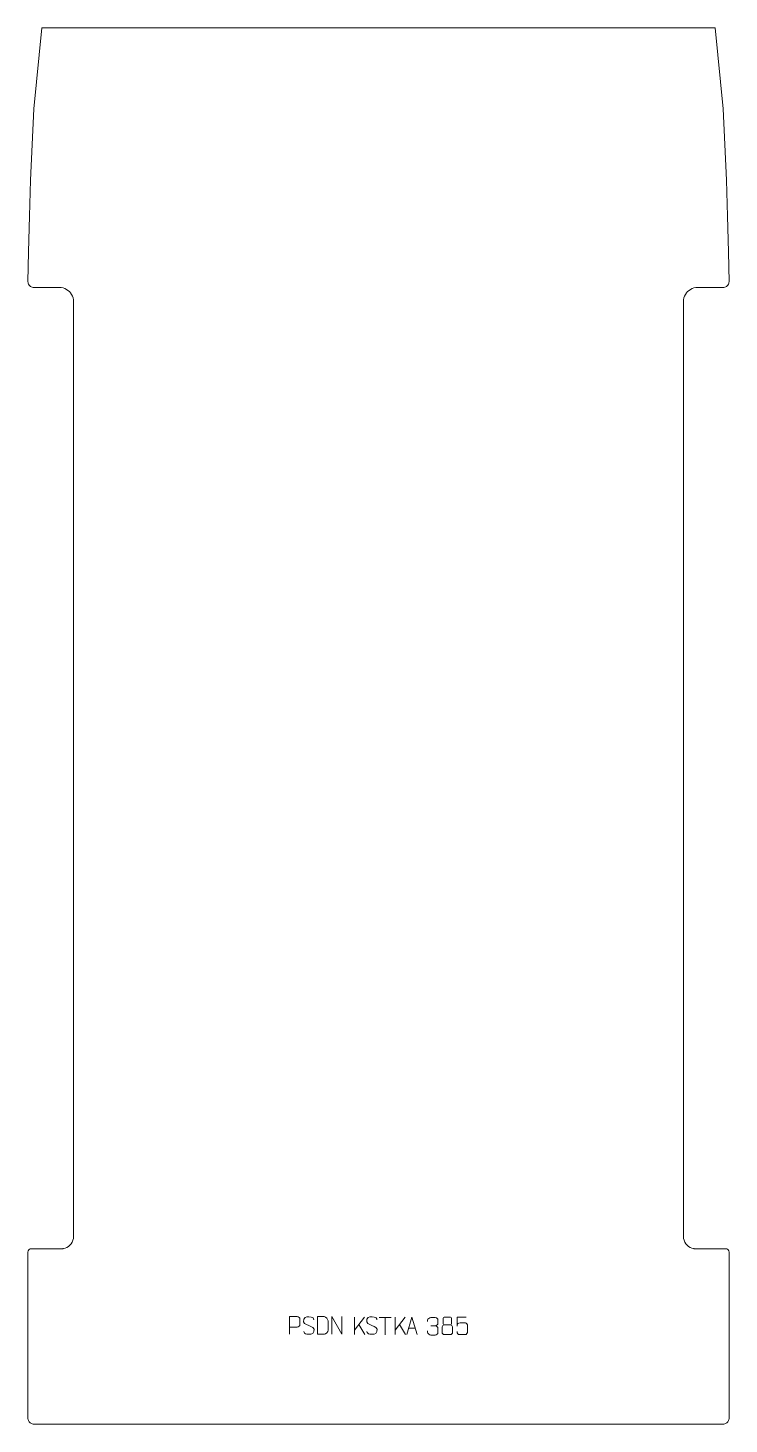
# Model space of a CAD drawing. Header units: millimetres. Extents: x -500 to 500, y -1415 to 575.
import ezdxf

# ---------------------------------------------------------------- set-up
doc = ezdxf.new("R2010")
doc.units = ezdxf.units.MM
doc.header["$MEASUREMENT"] = 0
doc.layers.add('layer 1', color=7, linetype='Continuous')

msp = doc.modelspace()

# ---------------------------------------------------------------- linework, layer by layer
at = {"layer": 'layer 1', "color": 242, "lineweight": 9}
msp.add_open_spline([(497.9513, 306.9127), (497.9513, 306.9127), (499.2065, 255.9614), (499.2065, 255.9614), (499.2065, 255.9614), (499.2065, 255.9614), (499.8773, 212.8645), (499.8773, 212.8645), (499.8773, 212.8645), (499.8773, 212.8645), (499.8303, 212.2984), (499.8303, 212.2984), (499.8303, 212.2984), (499.8303, 212.2984), (499.5129, 210.983), (499.5129, 210.983), (499.5129, 210.983), (499.5129, 210.983), (498.9971, 209.7311), (498.9971, 209.7311), (498.9971, 209.7311), (498.9971, 209.7311), (498.2938, 208.5737), (498.2938, 208.5737), (498.2938, 208.5737), (498.2938, 208.5737), (497.4213, 207.5378), (497.4213, 207.5378), (497.4213, 207.5378), (497.4213, 207.5378), (496.3997, 206.6494), (496.3997, 206.6494), (496.3997, 206.6494), (496.3997, 206.6494), (495.2541, 205.9285), (495.2541, 205.9285), (495.2541, 205.9285), (495.2541, 205.9285), (494.0106, 205.3935), (494.0106, 205.3935), (494.0106, 205.3935), (494.0106, 205.3935), (492.6994, 205.055), (492.6994, 205.055), (492.6994, 205.055), (492.6994, 205.055), (492.1349, 204.9999), (492.1349, 204.9999), (492.1349, 204.9999), (492.1349, 204.9999), (455.0002, 204.9999), (455.0002, 204.9999), (455.0002, 204.9999), (455.0002, 204.9999), (452.3891, 204.8281), (452.3891, 204.8281), (452.3891, 204.8281), (452.3891, 204.8281), (449.8235, 204.3182), (449.8235, 204.3182), (449.8235, 204.3182), (449.8235, 204.3182), (447.3466, 203.4775), (447.3466, 203.4775), (447.3466, 203.4775), (447.3466, 203.4775), (445.0002, 202.3203), (445.0002, 202.3203), (445.0002, 202.3203), (445.0002, 202.3203), (442.8248, 200.8667), (442.8248, 200.8667), (442.8248, 200.8667), (442.8248, 200.8667), (440.8577, 199.1415), (440.8577, 199.1415), (440.8577, 199.1415), (440.8577, 199.1415), (439.1328, 197.1747), (439.1328, 197.1747), (439.1328, 197.1747), (439.1328, 197.1747), (437.6792, 195), (437.6792, 195), (437.6792, 195), (437.6792, 195), (436.5218, 192.6537), (436.5218, 192.6537), (436.5218, 192.6537), (436.5218, 192.6537), (435.681, 190.1758), (435.681, 190.1758), (435.681, 190.1758), (435.681, 190.1758), (435.1712, 187.6101), (435.1712, 187.6101), (435.1712, 187.6101), (435.1712, 187.6101), (435.0003, 184.9994), (435.0003, 184.9994), (435.0003, 184.9994), (435.0003, 184.9994), (435.0003, -1144.9996), (435.0003, -1144.9996), (435.0003, -1144.9996), (435.0003, -1144.9996), (434.8237, -1147.7236), (434.8237, -1147.7236), (434.8237, -1147.7236), (434.8237, -1147.7236), (435.0003, -1149.678), (435.0003, -1149.678), (435.0003, -1149.678), (435.0003, -1149.678), (435.0691, -1150.4416), (435.0691, -1150.4416), (435.0691, -1150.4416), (435.0691, -1150.4416), (435.7297, -1153.0894), (435.7297, -1153.0894), (435.7297, -1153.0894), (435.7297, -1153.0894), (436.7898, -1155.605), (436.7898, -1155.605), (436.7898, -1155.605), (436.7898, -1155.605), (438.2242, -1157.9262), (438.2242, -1157.9262), (438.2242, -1157.9262), (438.2242, -1157.9262), (440.0004, -1159.9996), (440.0004, -1159.9996), (440.0004, -1159.9996), (440.0004, -1159.9996), (442.0728, -1161.7746), (442.0728, -1161.7746), (442.0728, -1161.7746), (442.0728, -1161.7746), (444.3947, -1163.21), (444.3947, -1163.21), (444.3947, -1163.21), (444.3947, -1163.21), (446.9093, -1164.27), (446.9093, -1164.27), (446.9093, -1164.27), (446.9093, -1164.27), (449.5581, -1164.9308), (449.5581, -1164.9308), (449.5581, -1164.9308), (449.5581, -1164.9308), (450.3217, -1164.9994), (450.3217, -1164.9994), (450.3217, -1164.9994), (450.3217, -1164.9994), (452.2762, -1165.176), (452.2762, -1165.176), (452.2762, -1165.176), (452.2762, -1165.176), (455.0002, -1164.9994), (455.0002, -1164.9994), (455.0002, -1164.9994), (455.0002, -1164.9994), (494.9997, -1164.9994), (494.9997, -1164.9994), (494.9997, -1164.9994), (494.9997, -1164.9994), (495.6527, -1165.0422), (495.6527, -1165.0422), (495.6527, -1165.0422), (495.6527, -1165.0422), (496.2943, -1165.1703), (496.2943, -1165.1703), (496.2943, -1165.1703), (496.2943, -1165.1703), (496.9138, -1165.3804), (496.9138, -1165.3804), (496.9138, -1165.3804), (496.9138, -1165.3804), (497.5001, -1165.6693), (497.5001, -1165.6693), (497.5001, -1165.6693), (497.5001, -1165.6693), (498.0434, -1166.0327), (498.0434, -1166.0327), (498.0434, -1166.0327), (498.0434, -1166.0327), (498.5357, -1166.464), (498.5357, -1166.464), (498.5357, -1166.464), (498.5357, -1166.464), (498.967, -1166.9556), (498.967, -1166.9556), (498.967, -1166.9556), (498.967, -1166.9556), (499.3297, -1167.4998), (499.3297, -1167.4998), (499.3297, -1167.4998), (499.3297, -1167.4998), (499.6193, -1168.0859), (499.6193, -1168.0859), (499.6193, -1168.0859), (499.6193, -1168.0859), (499.8296, -1168.7057), (499.8296, -1168.7057), (499.8296, -1168.7057), (499.8296, -1168.7057), (499.9568, -1169.347), (499.9568, -1169.347), (499.9568, -1169.347), (499.9568, -1169.347), (499.9995, -1169.9993), (499.9995, -1169.9993), (499.9995, -1169.9993), (499.9995, -1169.9993), (499.9995, -1406.5086), (499.9995, -1406.5086), (499.9995, -1406.5086), (499.9995, -1406.5086), (499.9276, -1407.6166), (499.9276, -1407.6166), (499.9276, -1407.6166), (499.9276, -1407.6166), (499.7107, -1408.7058), (499.7107, -1408.7058), (499.7107, -1408.7058), (499.7107, -1408.7058), (499.3539, -1409.7576), (499.3539, -1409.7576), (499.3539, -1409.7576), (499.3539, -1409.7576), (498.8623, -1410.7541), (498.8623, -1410.7541), (498.8623, -1410.7541), (498.8623, -1410.7541), (498.2452, -1411.6776), (498.2452, -1411.6776), (498.2452, -1411.6776), (498.2452, -1411.6776), (497.5127, -1412.5127), (497.5127, -1412.5127), (497.5127, -1412.5127), (497.5127, -1412.5127), (496.6776, -1413.2445), (496.6776, -1413.2445), (496.6776, -1413.2445), (496.6776, -1413.2445), (495.754, -1413.8616), (495.754, -1413.8616), (495.754, -1413.8616), (495.754, -1413.8616), (494.7576, -1414.3532), (494.7576, -1414.3532), (494.7576, -1414.3532), (494.7576, -1414.3532), (493.7058, -1414.7097), (493.7058, -1414.7097), (493.7058, -1414.7097), (493.7058, -1414.7097), (492.6172, -1414.9267), (492.6172, -1414.9267), (492.6172, -1414.9267), (492.6172, -1414.9267), (491.5085, -1414.9996), (491.5085, -1414.9996), (491.5085, -1414.9996), (491.5085, -1414.9996), (-491.5085, -1414.9996), (-491.5085, -1414.9996), (-491.5085, -1414.9996), (-491.5085, -1414.9996), (-492.6172, -1414.9267), (-492.6172, -1414.9267), (-492.6172, -1414.9267), (-492.6172, -1414.9267), (-493.7058, -1414.7097), (-493.7058, -1414.7097), (-493.7058, -1414.7097), (-493.7058, -1414.7097), (-494.7576, -1414.3532), (-494.7576, -1414.3532), (-494.7576, -1414.3532), (-494.7576, -1414.3532), (-495.754, -1413.8616), (-495.754, -1413.8616), (-495.754, -1413.8616), (-495.754, -1413.8616), (-496.6776, -1413.2445), (-496.6776, -1413.2445), (-496.6776, -1413.2445), (-496.6776, -1413.2445), (-497.5124, -1412.5127), (-497.5124, -1412.5127), (-497.5124, -1412.5127), (-497.5124, -1412.5127), (-498.2452, -1411.6776), (-498.2452, -1411.6776), (-498.2452, -1411.6776), (-498.2452, -1411.6776), (-498.8623, -1410.7541), (-498.8623, -1410.7541), (-498.8623, -1410.7541), (-498.8623, -1410.7541), (-499.3539, -1409.7576), (-499.3539, -1409.7576), (-499.3539, -1409.7576), (-499.3539, -1409.7576), (-499.7107, -1408.7058), (-499.7107, -1408.7058), (-499.7107, -1408.7058), (-499.7107, -1408.7058), (-499.9274, -1407.6166), (-499.9274, -1407.6166), (-499.9274, -1407.6166), (-499.9274, -1407.6166), (-499.9995, -1406.5086), (-499.9995, -1406.5086), (-499.9995, -1406.5086), (-499.9995, -1406.5086), (-499.9995, -1169.9993), (-499.9995, -1169.9993), (-499.9995, -1169.9993), (-499.9995, -1169.9993), (-499.9568, -1169.347), (-499.9568, -1169.347), (-499.9568, -1169.347), (-499.9568, -1169.347), (-499.8293, -1168.7057), (-499.8293, -1168.7057), (-499.8293, -1168.7057), (-499.8293, -1168.7057), (-499.6193, -1168.0859), (-499.6193, -1168.0859), (-499.6193, -1168.0859), (-499.6193, -1168.0859), (-499.3294, -1167.4998), (-499.3294, -1167.4998), (-499.3294, -1167.4998), (-499.3294, -1167.4998), (-498.967, -1166.9556), (-498.967, -1166.9556), (-498.967, -1166.9556), (-498.967, -1166.9556), (-498.535, -1166.464), (-498.535, -1166.464), (-498.535, -1166.464), (-498.535, -1166.464), (-498.0434, -1166.0327), (-498.0434, -1166.0327), (-498.0434, -1166.0327), (-498.0434, -1166.0327), (-497.4998, -1165.6693), (-497.4998, -1165.6693), (-497.4998, -1165.6693), (-497.4998, -1165.6693), (-496.9128, -1165.3804), (-496.9128, -1165.3804), (-496.9128, -1165.3804), (-496.9128, -1165.3804), (-496.294, -1165.1703), (-496.294, -1165.1703), (-496.294, -1165.1703), (-496.294, -1165.1703), (-495.6527, -1165.0422), (-495.6527, -1165.0422), (-495.6527, -1165.0422), (-495.6527, -1165.0422), (-494.9994, -1164.9994), (-494.9994, -1164.9994), (-494.9994, -1164.9994), (-494.9994, -1164.9994), (-454.9999, -1164.9994), (-454.9999, -1164.9994), (-454.9999, -1164.9994), (-454.9999, -1164.9994), (-452.2759, -1165.176), (-452.2759, -1165.176), (-452.2759, -1165.176), (-452.2759, -1165.176), (-450.3217, -1164.9994), (-450.3217, -1164.9994), (-450.3217, -1164.9994), (-450.3217, -1164.9994), (-449.5579, -1164.9308), (-449.5579, -1164.9308), (-449.5579, -1164.9308), (-449.5579, -1164.9308), (-446.9093, -1164.27), (-446.9093, -1164.27), (-446.9093, -1164.27), (-446.9093, -1164.27), (-444.3947, -1163.21), (-444.3947, -1163.21), (-444.3947, -1163.21), (-444.3947, -1163.21), (-442.0728, -1161.7746), (-442.0728, -1161.7746), (-442.0728, -1161.7746), (-442.0728, -1161.7746), (-439.9994, -1159.9996), (-439.9994, -1159.9996), (-439.9994, -1159.9996), (-439.9994, -1159.9996), (-438.2242, -1157.9262), (-438.2242, -1157.9262), (-438.2242, -1157.9262), (-438.2242, -1157.9262), (-436.7898, -1155.605), (-436.7898, -1155.605), (-436.7898, -1155.605), (-436.7898, -1155.605), (-435.7297, -1153.0894), (-435.7297, -1153.0894), (-435.7297, -1153.0894), (-435.7297, -1153.0894), (-435.0682, -1150.4416), (-435.0682, -1150.4416), (-435.0682, -1150.4416), (-435.0682, -1150.4416), (-434.9993, -1149.678), (-434.9993, -1149.678), (-434.9993, -1149.678), (-434.9993, -1149.678), (-434.8237, -1147.7236), (-434.8237, -1147.7236), (-434.8237, -1147.7236), (-434.8237, -1147.7236), (-434.9993, -1144.9996), (-434.9993, -1144.9996), (-434.9993, -1144.9996), (-434.9993, -1144.9996), (-434.9993, 184.9994), (-434.9993, 184.9994), (-434.9993, 184.9994), (-434.9993, 184.9994), (-435.1712, 187.6101), (-435.1712, 187.6101), (-435.1712, 187.6101), (-435.1712, 187.6101), (-435.681, 190.1758), (-435.681, 190.1758), (-435.681, 190.1758), (-435.681, 190.1758), (-436.5218, 192.6537), (-436.5218, 192.6537), (-436.5218, 192.6537), (-436.5218, 192.6537), (-437.6789, 195), (-437.6789, 195), (-437.6789, 195), (-437.6789, 195), (-439.1326, 197.1747), (-439.1326, 197.1747), (-439.1326, 197.1747), (-439.1326, 197.1747), (-440.8577, 199.1415), (-440.8577, 199.1415), (-440.8577, 199.1415), (-440.8577, 199.1415), (-442.8245, 200.8667), (-442.8245, 200.8667), (-442.8245, 200.8667), (-442.8245, 200.8667), (-445.0002, 202.3203), (-445.0002, 202.3203), (-445.0002, 202.3203), (-445.0002, 202.3203), (-447.3463, 203.4775), (-447.3463, 203.4775), (-447.3463, 203.4775), (-447.3463, 203.4775), (-449.8235, 204.3182), (-449.8235, 204.3182), (-449.8235, 204.3182), (-449.8235, 204.3182), (-452.3891, 204.8281), (-452.3891, 204.8281), (-452.3891, 204.8281), (-452.3891, 204.8281), (-454.9999, 204.9999), (-454.9999, 204.9999), (-454.9999, 204.9999), (-454.9999, 204.9999), (-492.134, 204.9999), (-492.134, 204.9999), (-492.134, 204.9999), (-492.134, 204.9999), (-492.6991, 205.055), (-492.6991, 205.055), (-492.6991, 205.055), (-492.6991, 205.055), (-494.0096, 205.3935), (-494.0096, 205.3935), (-494.0096, 205.3935), (-494.0096, 205.3935), (-495.2541, 205.9285), (-495.2541, 205.9285), (-495.2541, 205.9285), (-495.2541, 205.9285), (-496.3997, 206.6494), (-496.3997, 206.6494), (-496.3997, 206.6494), (-496.3997, 206.6494), (-497.4213, 207.5378), (-497.4213, 207.5378), (-497.4213, 207.5378), (-497.4213, 207.5378), (-498.2938, 208.5737), (-498.2938, 208.5737), (-498.2938, 208.5737), (-498.2938, 208.5737), (-498.9962, 209.7311), (-498.9962, 209.7311), (-498.9962, 209.7311), (-498.9962, 209.7311), (-499.5129, 210.983), (-499.5129, 210.983), (-499.5129, 210.983), (-499.5129, 210.983), (-499.8303, 212.2984), (-499.8303, 212.2984), (-499.8303, 212.2984), (-499.8303, 212.2984), (-499.8773, 212.8645), (-499.8773, 212.8645), (-499.8773, 212.8645), (-499.8773, 212.8645), (-499.2065, 255.9614), (-499.2065, 255.9614), (-499.2065, 255.9614), (-499.2065, 255.9614), (-497.9504, 306.9127), (-497.9504, 306.9127), (-497.9504, 306.9127), (-497.9504, 306.9127), (-496.233, 357.8517), (-496.233, 357.8517), (-496.233, 357.8517), (-496.233, 357.8517), (-494.0524, 408.7721), (-494.0524, 408.7721), (-494.0524, 408.7721), (-494.0524, 408.7721), (-491.4098, 459.6716), (-491.4098, 459.6716), (-491.4098, 459.6716), (-491.4098, 459.6716), (-480.0198, 574.9993), (-480.0198, 574.9993), (-480.0198, 574.9993), (-480.0198, 574.9993), (480.0198, 574.9993), (480.0198, 574.9993), (480.0198, 574.9993), (480.0198, 574.9993), (491.4107, 459.6716), (491.4107, 459.6716), (491.4107, 459.6716), (491.4107, 459.6716), (494.0526, 408.7721), (494.0526, 408.7721), (494.0526, 408.7721), (494.0526, 408.7721), (496.233, 357.8517), (496.233, 357.8517), (496.233, 357.8517), (496.233, 357.8517), (497.9513, 306.9127), (497.9513, 306.9127)], degree=3, knots=[0, 0, 0, 0, 0.006993007, 0.006993007, 0.006993007, 0.006993007, 0.013986014, 0.013986014, 0.013986014, 0.013986014, 0.020979021, 0.020979021, 0.020979021, 0.020979021, 0.027972028, 0.027972028, 0.027972028, 0.027972028, 0.034965035, 0.034965035, 0.034965035, 0.034965035, 0.041958042, 0.041958042, 0.041958042, 0.041958042, 0.048951049, 0.048951049, 0.048951049, 0.048951049, 0.055944056, 0.055944056, 0.055944056, 0.055944056, 0.062937063, 0.062937063, 0.062937063, 0.062937063, 0.06993007, 0.06993007, 0.06993007, 0.06993007, 0.076923077, 0.076923077, 0.076923077, 0.076923077, 0.083916084, 0.083916084, 0.083916084, 0.083916084, 0.090909091, 0.090909091, 0.090909091, 0.090909091, 0.097902098, 0.097902098, 0.097902098, 0.097902098, 0.104895105, 0.104895105, 0.104895105, 0.104895105, 0.111888112, 0.111888112, 0.111888112, 0.111888112, 0.118881119, 0.118881119, 0.118881119, 0.118881119, 0.125874126, 0.125874126, 0.125874126, 0.125874126, 0.132867133, 0.132867133, 0.132867133, 0.132867133, 0.13986014, 0.13986014, 0.13986014, 0.13986014, 0.146853147, 0.146853147, 0.146853147, 0.146853147, 0.153846154, 0.153846154, 0.153846154, 0.153846154, 0.160839161, 0.160839161, 0.160839161, 0.160839161, 0.167832168, 0.167832168, 0.167832168, 0.167832168, 0.174825175, 0.174825175, 0.174825175, 0.174825175, 0.181818182, 0.181818182, 0.181818182, 0.181818182, 0.188811189, 0.188811189, 0.188811189, 0.188811189, 0.195804196, 0.195804196, 0.195804196, 0.195804196, 0.202797203, 0.202797203, 0.202797203, 0.202797203, 0.20979021, 0.20979021, 0.20979021, 0.20979021, 0.216783217, 0.216783217, 0.216783217, 0.216783217, 0.223776224, 0.223776224, 0.223776224, 0.223776224, 0.230769231, 0.230769231, 0.230769231, 0.230769231, 0.237762238, 0.237762238, 0.237762238, 0.237762238, 0.244755245, 0.244755245, 0.244755245, 0.244755245, 0.251748252, 0.251748252, 0.251748252, 0.251748252, 0.258741259, 0.258741259, 0.258741259, 0.258741259, 0.265734266, 0.265734266, 0.265734266, 0.265734266, 0.272727273, 0.272727273, 0.272727273, 0.272727273, 0.27972028, 0.27972028, 0.27972028, 0.27972028, 0.286713287, 0.286713287, 0.286713287, 0.286713287, 0.293706294, 0.293706294, 0.293706294, 0.293706294, 0.300699301, 0.300699301, 0.300699301, 0.300699301, 0.307692308, 0.307692308, 0.307692308, 0.307692308, 0.314685315, 0.314685315, 0.314685315, 0.314685315, 0.321678322, 0.321678322, 0.321678322, 0.321678322, 0.328671329, 0.328671329, 0.328671329, 0.328671329, 0.335664336, 0.335664336, 0.335664336, 0.335664336, 0.342657343, 0.342657343, 0.342657343, 0.342657343, 0.34965035, 0.34965035, 0.34965035, 0.34965035, 0.356643357, 0.356643357, 0.356643357, 0.356643357, 0.363636364, 0.363636364, 0.363636364, 0.363636364, 0.370629371, 0.370629371, 0.370629371, 0.370629371, 0.377622378, 0.377622378, 0.377622378, 0.377622378, 0.384615385, 0.384615385, 0.384615385, 0.384615385, 0.391608392, 0.391608392, 0.391608392, 0.391608392, 0.398601399, 0.398601399, 0.398601399, 0.398601399, 0.405594406, 0.405594406, 0.405594406, 0.405594406, 0.412587413, 0.412587413, 0.412587413, 0.412587413, 0.41958042, 0.41958042, 0.41958042, 0.41958042, 0.426573427, 0.426573427, 0.426573427, 0.426573427, 0.433566434, 0.433566434, 0.433566434, 0.433566434, 0.440559441, 0.440559441, 0.440559441, 0.440559441, 0.447552448, 0.447552448, 0.447552448, 0.447552448, 0.454545455, 0.454545455, 0.454545455, 0.454545455, 0.461538462, 0.461538462, 0.461538462, 0.461538462, 0.468531469, 0.468531469, 0.468531469, 0.468531469, 0.475524476, 0.475524476, 0.475524476, 0.475524476, 0.482517483, 0.482517483, 0.482517483, 0.482517483, 0.48951049, 0.48951049, 0.48951049, 0.48951049, 0.496503497, 0.496503497, 0.496503497, 0.496503497, 0.503496503, 0.503496503, 0.503496503, 0.503496503, 0.51048951, 0.51048951, 0.51048951, 0.51048951, 0.517482517, 0.517482517, 0.517482517, 0.517482517, 0.524475524, 0.524475524, 0.524475524, 0.524475524, 0.531468531, 0.531468531, 0.531468531, 0.531468531, 0.538461538, 0.538461538, 0.538461538, 0.538461538, 0.545454545, 0.545454545, 0.545454545, 0.545454545, 0.552447552, 0.552447552, 0.552447552, 0.552447552, 0.559440559, 0.559440559, 0.559440559, 0.559440559, 0.566433566, 0.566433566, 0.566433566, 0.566433566, 0.573426573, 0.573426573, 0.573426573, 0.573426573, 0.58041958, 0.58041958, 0.58041958, 0.58041958, 0.587412587, 0.587412587, 0.587412587, 0.587412587, 0.594405594, 0.594405594, 0.594405594, 0.594405594, 0.601398601, 0.601398601, 0.601398601, 0.601398601, 0.608391608, 0.608391608, 0.608391608, 0.608391608, 0.615384615, 0.615384615, 0.615384615, 0.615384615, 0.622377622, 0.622377622, 0.622377622, 0.622377622, 0.629370629, 0.629370629, 0.629370629, 0.629370629, 0.636363636, 0.636363636, 0.636363636, 0.636363636, 0.643356643, 0.643356643, 0.643356643, 0.643356643, 0.65034965, 0.65034965, 0.65034965, 0.65034965, 0.657342657, 0.657342657, 0.657342657, 0.657342657, 0.664335664, 0.664335664, 0.664335664, 0.664335664, 0.671328671, 0.671328671, 0.671328671, 0.671328671, 0.678321678, 0.678321678, 0.678321678, 0.678321678, 0.685314685, 0.685314685, 0.685314685, 0.685314685, 0.692307692, 0.692307692, 0.692307692, 0.692307692, 0.699300699, 0.699300699, 0.699300699, 0.699300699, 0.706293706, 0.706293706, 0.706293706, 0.706293706, 0.713286713, 0.713286713, 0.713286713, 0.713286713, 0.72027972, 0.72027972, 0.72027972, 0.72027972, 0.727272727, 0.727272727, 0.727272727, 0.727272727, 0.734265734, 0.734265734, 0.734265734, 0.734265734, 0.741258741, 0.741258741, 0.741258741, 0.741258741, 0.748251748, 0.748251748, 0.748251748, 0.748251748, 0.755244755, 0.755244755, 0.755244755, 0.755244755, 0.762237762, 0.762237762, 0.762237762, 0.762237762, 0.769230769, 0.769230769, 0.769230769, 0.769230769, 0.776223776, 0.776223776, 0.776223776, 0.776223776, 0.783216783, 0.783216783, 0.783216783, 0.783216783, 0.79020979, 0.79020979, 0.79020979, 0.79020979, 0.797202797, 0.797202797, 0.797202797, 0.797202797, 0.804195804, 0.804195804, 0.804195804, 0.804195804, 0.811188811, 0.811188811, 0.811188811, 0.811188811, 0.818181818, 0.818181818, 0.818181818, 0.818181818, 0.825174825, 0.825174825, 0.825174825, 0.825174825, 0.832167832, 0.832167832, 0.832167832, 0.832167832, 0.839160839, 0.839160839, 0.839160839, 0.839160839, 0.846153846, 0.846153846, 0.846153846, 0.846153846, 0.853146853, 0.853146853, 0.853146853, 0.853146853, 0.86013986, 0.86013986, 0.86013986, 0.86013986, 0.867132867, 0.867132867, 0.867132867, 0.867132867, 0.874125874, 0.874125874, 0.874125874, 0.874125874, 0.881118881, 0.881118881, 0.881118881, 0.881118881, 0.888111888, 0.888111888, 0.888111888, 0.888111888, 0.895104895, 0.895104895, 0.895104895, 0.895104895, 0.902097902, 0.902097902, 0.902097902, 0.902097902, 0.909090909, 0.909090909, 0.909090909, 0.909090909, 0.916083916, 0.916083916, 0.916083916, 0.916083916, 0.923076923, 0.923076923, 0.923076923, 0.923076923, 0.93006993, 0.93006993, 0.93006993, 0.93006993, 0.937062937, 0.937062937, 0.937062937, 0.937062937, 0.944055944, 0.944055944, 0.944055944, 0.944055944, 0.951048951, 0.951048951, 0.951048951, 0.951048951, 0.958041958, 0.958041958, 0.958041958, 0.958041958, 0.965034965, 0.965034965, 0.965034965, 0.965034965, 0.972027972, 0.972027972, 0.972027972, 0.972027972, 0.979020979, 0.979020979, 0.979020979, 0.979020979, 0.986013986, 0.986013986, 0.986013986, 0.986013986, 1, 1, 1, 1], dxfattribs=at)
at = {"layer": 'layer 1', "color": 250, "lineweight": 9}
for points, knots in [([(-126.7216, -1286.8282), (-126.7216, -1286.8282), (-126.7216, -1261.8746), (-126.7216, -1261.8746), (-126.7216, -1261.8746), (-123.1266, -1261.8746), (-119.5313, -1261.8746), (-115.9359, -1261.8746), (-115.9359, -1261.8746), (-113.6107, -1261.9125), (-112.0533, -1263.4026), (-112.0575, -1265.7687), (-112.0575, -1265.7687), (-112.0579, -1267.8044), (-112.0579, -1270.8637), (-112.0575, -1272.8997), (-112.0575, -1272.8997), (-112.064, -1274.7751), (-113.8762, -1276.717), (-115.8858, -1276.7361), (-115.8858, -1276.7361), (-115.8858, -1276.7361), (-126.7216, -1276.7361), (-126.7216, -1276.7361)], [0, 0, 0, 0, 0.142857143, 0.142857143, 0.142857143, 0.142857143, 0.285714286, 0.285714286, 0.285714286, 0.285714286, 0.428571429, 0.428571429, 0.428571429, 0.428571429, 0.571428571, 0.571428571, 0.571428571, 0.571428571, 0.714285714, 0.714285714, 0.714285714, 0.714285714, 1, 1, 1, 1]), ([(-99.3895, -1274.3514), (-103.6378, -1272.881), (-108.5459, -1271.0852), (-106.5408, -1265.5649), (-106.5408, -1265.5649), (-105.0373, -1261.425), (-99.8237, -1261.8135), (-96.2201, -1262.4146), (-96.2201, -1262.4146), (-93.3595, -1262.8918), (-92.4948, -1264.105), (-92.1842, -1266.1891)], [0, 0, 0, 0, 0.25, 0.25, 0.25, 0.25, 0.5, 0.5, 0.5, 0.5, 1, 1, 1, 1]), ([(-86.7818, -1286.8), (-84.45, -1286.7996), (-79.4998, -1286.8236), (-77.1683, -1286.8239), (-77.1683, -1286.8239), (-75.2433, -1286.9293), (-71.9247, -1283.3877), (-71.9359, -1281.3704), (-71.9359, -1281.3704), (-71.9363, -1275.6003), (-71.9363, -1273.4306), (-71.9359, -1267.6613), (-71.9359, -1267.6613), (-71.9402, -1265.5232), (-75.3147, -1261.8631), (-77.4671, -1261.8766), (-77.4671, -1261.8766), (-79.7928, -1261.8766), (-84.5171, -1261.8766), (-86.8432, -1261.8766), (-86.8432, -1261.8766), (-86.8428, -1267.6235), (-86.7815, -1281.0527), (-86.7818, -1286.8)], [0, 0, 0, 0, 0.142857143, 0.142857143, 0.142857143, 0.142857143, 0.285714286, 0.285714286, 0.285714286, 0.285714286, 0.428571429, 0.428571429, 0.428571429, 0.428571429, 0.571428571, 0.571428571, 0.571428571, 0.571428571, 0.714285714, 0.714285714, 0.714285714, 0.714285714, 1, 1, 1, 1]), ([(-66.7169, -1286.8281), (-66.7169, -1286.8281), (-66.7169, -1261.8746), (-66.7169, -1261.8746), (-66.7169, -1261.8746), (-66.7169, -1261.8746), (-52.0621, -1286.8281), (-52.0621, -1286.8281), (-52.0621, -1286.8281), (-52.0621, -1286.8281), (-52.0621, -1261.8746), (-52.0621, -1261.8746)], [0, 0, 0, 0, 0.25, 0.25, 0.25, 0.25, 0.5, 0.5, 0.5, 0.5, 1, 1, 1, 1]), ([(-9.3895, -1274.3514), (-13.6378, -1272.881), (-18.5459, -1271.0852), (-16.5408, -1265.5649), (-16.5408, -1265.5649), (-15.0373, -1261.425), (-9.8237, -1261.8135), (-6.2201, -1262.4146), (-6.2201, -1262.4146), (-3.3595, -1262.8918), (-2.4948, -1264.105), (-2.1842, -1266.1891)], [0, 0, 0, 0, 0.25, 0.25, 0.25, 0.25, 0.5, 0.5, 0.5, 0.5, 1, 1, 1, 1]), ([(40.4045, -1287.5552), (40.4045, -1287.5552), (47.7755, -1262.6017), (47.7755, -1262.6017), (47.7755, -1262.6017), (47.7755, -1262.6017), (55.3454, -1287.5552), (55.3454, -1287.5552)], [0, 0, 0, 0, 0.333333333, 0.333333333, 0.333333333, 0.333333333, 1, 1, 1, 1]), ([(70.0671, -1268.8333), (70.0671, -1268.8333), (70.0671, -1266.9761), (70.0671, -1266.9761), (70.0671, -1266.9761), (70.0528, -1265.2342), (72.7173, -1263.1161), (74.7764, -1263.1388), (74.7764, -1263.1388), (76.8405, -1263.1388), (78.9045, -1263.1388), (80.9682, -1263.1388), (80.9682, -1263.1388), (83.1627, -1263.13), (84.761, -1264.9768), (84.8054, -1266.8889), (84.8054, -1266.8889), (84.805, -1268.324), (84.805, -1269.7591), (84.8054, -1271.1946), (84.8054, -1271.1946), (84.7568, -1272.8481), (83.1542, -1275.0781), (80.9559, -1275.0681), (80.9559, -1275.0681), (83.1596, -1275.0793), (84.7676, -1276.8825), (84.8216, -1278.942), (84.8216, -1278.942), (84.8212, -1280.7267), (84.8212, -1282.5114), (84.8216, -1284.2965), (84.8216, -1284.2965), (84.8317, -1286.3579), (82.7768, -1288.121), (80.9559, -1288.1129), (80.9559, -1288.1129), (78.8906, -1288.1126), (76.8254, -1288.1126), (74.7598, -1288.1129), (74.7598, -1288.1129), (72.5912, -1288.1014), (70.0602, -1285.7012), (70.0416, -1284.2394), (70.0416, -1284.2394), (70.0416, -1284.2394), (70.0416, -1282.3308), (70.0416, -1282.3308)], [0, 0, 0, 0, 0.076923077, 0.076923077, 0.076923077, 0.076923077, 0.153846154, 0.153846154, 0.153846154, 0.153846154, 0.230769231, 0.230769231, 0.230769231, 0.230769231, 0.307692308, 0.307692308, 0.307692308, 0.307692308, 0.384615385, 0.384615385, 0.384615385, 0.384615385, 0.461538462, 0.461538462, 0.461538462, 0.461538462, 0.538461538, 0.538461538, 0.538461538, 0.538461538, 0.615384615, 0.615384615, 0.615384615, 0.615384615, 0.692307692, 0.692307692, 0.692307692, 0.692307692, 0.769230769, 0.769230769, 0.769230769, 0.769230769, 0.846153846, 0.846153846, 0.846153846, 0.846153846, 1, 1, 1, 1]), ([(90.7419, -1276.5491), (90.7419, -1279.7199), (90.7419, -1281.422), (90.7419, -1284.5934), (90.7419, -1284.5934), (90.7334, -1285.8153), (92.4313, -1287.508), (93.6839, -1287.5165), (93.6839, -1287.5165), (96.667, -1287.5162), (99.6503, -1287.5162), (102.6337, -1287.5165), (102.6337, -1287.5165), (103.957, -1287.5048), (105.5774, -1285.8832), (105.5663, -1284.584), (105.5663, -1284.584), (105.566, -1281.4158), (105.566, -1279.717), (105.5663, -1276.5491), (105.5663, -1276.5491), (105.4966, -1275.1687), (103.9188, -1273.5901), (102.6134, -1273.5962), (102.6134, -1273.5962), (99.6368, -1273.5965), (96.6602, -1273.5965), (93.6839, -1273.5962), (93.6839, -1273.5962), (92.6044, -1273.5898), (90.7581, -1275.1687), (90.7419, -1276.5491)], [0, 0, 0, 0, 0.111111111, 0.111111111, 0.111111111, 0.111111111, 0.222222222, 0.222222222, 0.222222222, 0.222222222, 0.333333333, 0.333333333, 0.333333333, 0.333333333, 0.444444444, 0.444444444, 0.444444444, 0.444444444, 0.555555556, 0.555555556, 0.555555556, 0.555555556, 0.666666667, 0.666666667, 0.666666667, 0.666666667, 0.777777778, 0.777777778, 0.777777778, 0.777777778, 1, 1, 1, 1]), ([(92.2007, -1264.0309), (92.2007, -1266.2439), (92.2007, -1269.9262), (92.2007, -1272.1395), (92.2007, -1272.1395), (92.2157, -1272.6469), (93.0231, -1273.5783), (93.7232, -1273.5771), (93.7232, -1273.5771), (96.6931, -1273.5769), (99.6633, -1273.6618), (102.6337, -1273.6621), (102.6337, -1273.6621), (103.4308, -1273.6579), (104.1515, -1272.8676), (104.1489, -1272.1469), (104.1489, -1272.1469), (104.1486, -1269.9309), (104.1486, -1266.2462), (104.1489, -1264.0309), (104.1489, -1264.0309), (104.1304, -1263.3201), (103.519, -1262.5597), (102.6851, -1262.5671), (102.6851, -1262.5671), (99.668, -1262.5674), (96.6511, -1262.5674), (93.6345, -1262.5671), (93.6345, -1262.5671), (93.0081, -1262.5595), (92.184, -1263.2705), (92.2007, -1264.0309)], [0, 0, 0, 0, 0.111111111, 0.111111111, 0.111111111, 0.111111111, 0.222222222, 0.222222222, 0.222222222, 0.222222222, 0.333333333, 0.333333333, 0.333333333, 0.333333333, 0.444444444, 0.444444444, 0.444444444, 0.444444444, 0.555555556, 0.555555556, 0.555555556, 0.555555556, 0.666666667, 0.666666667, 0.666666667, 0.666666667, 0.777777778, 0.777777778, 0.777777778, 0.777777778, 1, 1, 1, 1]), ([(124.9546, -1262.6237), (124.9546, -1262.6237), (112.1029, -1262.6237), (112.1029, -1262.6237), (112.1029, -1262.6237), (112.1032, -1266.8543), (112.1032, -1271.0852), (112.1029, -1275.3164), (112.1029, -1275.3164), (112.1026, -1272.0063), (113.7336, -1270.9345), (116.5456, -1270.874), (116.5456, -1270.874), (118.9852, -1270.8737), (121.4247, -1270.8737), (123.8639, -1270.874), (123.8639, -1270.874), (125.5137, -1270.8672), (126.9886, -1273.2477), (127.0171, -1275.3164), (127.0171, -1275.3164), (127.0168, -1277.9037), (127.0168, -1280.4913), (127.0171, -1283.079), (127.0171, -1283.079), (127.0633, -1285.0384), (125.5639, -1287.4747), (123.938, -1287.5332), (123.938, -1287.5332), (121.9815, -1287.5329), (117.0865, -1287.5329), (115.1295, -1287.5332), (115.1295, -1287.5332), (113.284, -1287.542), (112.1769, -1285.5772), (112.1561, -1283.0261)], [0, 0, 0, 0, 0.1, 0.1, 0.1, 0.1, 0.2, 0.2, 0.2, 0.2, 0.3, 0.3, 0.3, 0.3, 0.4, 0.4, 0.4, 0.4, 0.5, 0.5, 0.5, 0.5, 0.6, 0.6, 0.6, 0.6, 0.7, 0.7, 0.7, 0.7, 0.8, 0.8, 0.8, 0.8, 1, 1, 1, 1]), ([(-99.3895, -1274.3515), (-95.3709, -1275.9982), (-90.3414, -1277.8865), (-92.1754, -1283.2468), (-92.1754, -1283.2468), (-93.6352, -1287.5132), (-98.546, -1287.2565), (-102.2721, -1286.7018), (-102.2721, -1286.7018), (-105.0221, -1286.292), (-106.243, -1285.0785), (-106.621, -1282.9663)], [0, 0, 0, 0, 0.25, 0.25, 0.25, 0.25, 0.5, 0.5, 0.5, 0.5, 1, 1, 1, 1]), ([(-9.3895, -1274.3515), (-5.3709, -1275.9982), (-0.3414, -1277.8865), (-2.1754, -1283.2468), (-2.1754, -1283.2468), (-3.6352, -1287.5132), (-8.546, -1287.2565), (-12.2721, -1286.7018), (-12.2721, -1286.7018), (-15.0221, -1286.292), (-16.243, -1285.0785), (-16.621, -1282.9663)], [0, 0, 0, 0, 0.25, 0.25, 0.25, 0.25, 0.5, 0.5, 0.5, 0.5, 1, 1, 1, 1])]:
    msp.add_open_spline(points, degree=3, knots=knots, dxfattribs=at)
for points in [[(-34.3652, -1262.4773), (-34.3652, -1262.4773), (-34.3652, -1287.4309), (-34.3652, -1287.4309)], [(-19.989, -1262.4773), (-19.989, -1262.4773), (-34.3652, -1281.117), (-34.3652, -1281.117)], [(-19.6637, -1287.3351), (-19.6637, -1287.3351), (-28.1342, -1273.0215), (-28.1342, -1273.0215)], [(1.1169, -1262.8982), (1.1169, -1262.8982), (18.1041, -1262.8982), (18.1041, -1262.8982)], [(9.6107, -1287.8282), (9.6107, -1287.8282), (9.6107, -1262.8747), (9.6107, -1262.8747)], [(23.6348, -1262.4773), (23.6348, -1262.4773), (23.6348, -1287.4309), (23.6348, -1287.4309)], [(38.011, -1262.4773), (38.011, -1262.4773), (23.6348, -1281.117), (23.6348, -1281.117)], [(38.3363, -1287.3351), (38.3363, -1287.3351), (29.8658, -1273.0215), (29.8658, -1273.0215)], [(43.1271, -1278.3058), (43.1271, -1278.3058), (52.6228, -1278.3058), (52.6228, -1278.3058)], [(74.7768, -1275.0785), (74.7768, -1275.0785), (80.9732, -1275.0785), (80.9732, -1275.0785)]]:
    msp.add_open_spline(points, degree=3, dxfattribs=at)

doc.saveas('drawing.dxf')
